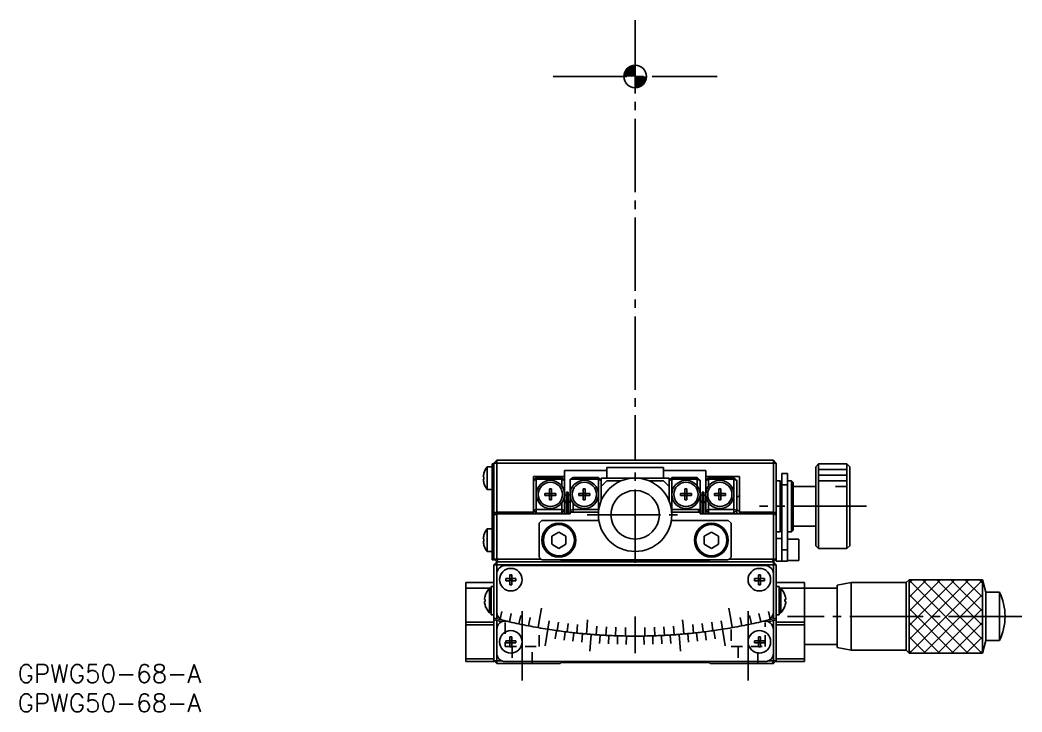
# Model space of a CAD drawing. Extents: x -82 to 193, y 57 to 296.
# Drawn here: x -82.4 to 95.1, y 57.1 to 179.7 of the extents above; entities that cross this region are included whole.
import ezdxf

# ---------------------------------------------------------------- set-up
doc = ezdxf.new("R2010")
doc.units = 0
doc.header["$MEASUREMENT"] = 0
doc.linetypes.add('CENTER', pattern=[17.5, 13, -1.5, 1.5, -1.5])
doc.linetypes.add('DASHED', pattern=[3.5, 2, -1.5])
doc.layers.get('0').update_dxf_attribs({"linetype": 'CONTINUOUS'})
doc.layers.add('CENTER', color=1, linetype='CENTER')
doc.styles.get("Standard").update_dxf_attribs({"font": 'txt.shx', "bigfont": '@extfont2.shx'})

msp = doc.modelspace()

# ---------------------------------------------------------------- linework, layer by layer
at = {"color": 7, "linetype": 'Continuous'}
for p, q in [((2.05, 101.69), (1.55, 101.19)), ((1.55, 99.54), (1.55, 101.19)), ((2.05, 101.19), (1.55, 101.19)), ((2.05, 101.19), (2.05, 101.69)), ((2.05, 101.69), (51.05, 101.69)), ((2.05, 101.19), (2.05, 92.49)), ((51.05, 101.19), (2.05, 101.19)), ((51.05, 101.19), (51.05, 101.69)), ((51.55, 101.19), (51.05, 101.69)), ((51.55, 101.19), (51.05, 101.69)), ((51.05, 101.19), (51.55, 101.19)), ((51.05, 92.49), (51.05, 101.19)), ((51.55, 101.19), (51.55, 92.33)), ((51.55, 99.54), (51.55, 101.19)), ((-0.22, 99.43), (-0.22, 99.42)), ((0.35, 98.54), (0.35, 100.54)), ((1.25, 100.54), (0.35, 100.54)), ((1.25, 101.04), (1.55, 101.04)), ((1.25, 99.54), (1.25, 101.04)), ((1.25, 93.44), (1.25, 99.54)), ((1.55, 93.44), (1.55, 99.54)), ((1.55, 93.44), (1.55, 99.54)), ((21.55, 99.89), (14.05, 99.89)), ((14.05, 98.83), (14.05, 99.89)), ((14.05, 99.89), (14.05, 98.83)), ((14.05, 99.89), (14.05, 98.12)), ((31.55, 100.42), (21.55, 100.42)), ((21.55, 99.89), (21.55, 100.42)), ((21.55, 100.42), (21.55, 98.54)), ((21.55, 100.42), (21.55, 99.89)), ((21.55, 99.89), (21.55, 98.54)), ((21.55, 99.89), (21.55, 98.54)), ((31.55, 99.89), (31.55, 100.42)), ((31.55, 99.89), (39.05, 99.89)), ((31.55, 99.89), (31.55, 98.54)), ((39.05, 98.83), (39.05, 99.89)), ((59.05, 101.04), (58.55, 100.54)), ((58.55, 93.54), (58.55, 100.54)), ((59.05, 101.04), (59.05, 93.54)), ((64.05, 101.04), (59.05, 101.04)), ((64.05, 93.54), (64.05, 101.04)), ((64.55, 100.54), (64.05, 101.04)), ((64.55, 100.54), (64.55, 93.54)), ((-0.34, 98.72), (-0.22, 98.72)), ((-0.22, 98.36), (-0.34, 98.36)), ((-0.22, 98.72), (-0.22, 98.36)), ((-0.22, 97.65), (-0.22, 97.65)), ((0.35, 96.54), (0.35, 98.54)), ((14.05, 98.83), (8.55, 98.83)), ((8.55, 92.49), (8.55, 98.83)), ((8.55, 98.83), (8.55, 98.12)), ((8.55, 98.83), (8.55, 98.12)), ((9.05, 98.66), (8.55, 98.12)), ((8.55, 98.12), (9.05, 98.33)), ((9.05, 98.66), (9.05, 98.33)), ((9.05, 98.66), (13.55, 98.66)), ((9.05, 98.33), (9.05, 95.64)), ((13.55, 98.33), (9.05, 98.33)), ((13.55, 98.66), (14.05, 98.12)), ((13.55, 98.66), (13.55, 98.33)), ((13.55, 98.33), (14.05, 98.12)), ((13.55, 97.14), (13.55, 98.33)), ((14.05, 98.83), (14.05, 98.12)), ((14.05, 98.83), (14.05, 98.12)), ((14.05, 98.12), (14.05, 96.45)), ((15.08, 98.33), (15.05, 98.3)), ((15.05, 96.62), (15.05, 98.3)), ((15.08, 98.33), (15.55, 98.66)), ((20.05, 98.33), (15.08, 98.33)), ((15.55, 98.66), (20.05, 98.66)), ((20.05, 98.33), (20.05, 98.66)), ((20.55, 98.12), (20.05, 98.66)), ((20.05, 95.64), (20.05, 98.33)), ((20.05, 98.33), (20.55, 98.12)), ((20.55, 97.04), (20.55, 98.54)), ((26.55, 98.54), (20.55, 98.54)), ((21.55, 98.04), (20.55, 97.04)), ((24.05, 98.04), (21.55, 98.04)), ((32.55, 98.54), (26.55, 98.54)), ((31.55, 98.04), (29.05, 98.04)), ((32.55, 97.04), (31.55, 98.04)), ((33.05, 98.66), (32.55, 98.12)), ((32.55, 97.04), (32.55, 98.54)), ((32.55, 98.12), (33.05, 98.33)), ((33.05, 98.66), (33.05, 98.33)), ((33.05, 98.66), (37.55, 98.66)), ((33.05, 98.33), (33.05, 95.64)), ((37.55, 98.33), (33.05, 98.33)), ((37.55, 98.66), (38.05, 98.12)), ((37.55, 98.66), (37.55, 98.33)), ((37.55, 98.33), (38.05, 98.12)), ((37.55, 97.14), (37.55, 98.33)), ((38.05, 98.12), (38.05, 96.45)), ((39.05, 98.83), (45.05, 98.83)), ((39.05, 98.12), (39.05, 98.83)), ((39.05, 98.12), (39.55, 98.66)), ((39.05, 98.12), (39.55, 98.33)), ((39.05, 96.45), (39.05, 98.12)), ((39.55, 98.33), (39.55, 98.66)), ((39.55, 98.66), (44.05, 98.66)), ((44.05, 98.33), (39.55, 98.33)), ((39.55, 98.33), (39.55, 97.14)), ((44.05, 98.33), (44.05, 98.66)), ((44.55, 98.12), (44.05, 98.66)), ((44.05, 95.64), (44.05, 98.33)), ((44.05, 98.33), (44.55, 98.12)), ((44.55, 98.12), (44.55, 92.86)), ((45.05, 92.49), (45.05, 98.83)), ((52.25, 98.04), (51.55, 98.04)), ((52.25, 93.54), (52.25, 98.04)), ((52.55, 97.74), (52.25, 98.04)), ((52.55, 99.34), (53.55, 99.34)), ((52.55, 97.34), (52.55, 99.34)), ((53.55, 99.34), (53.55, 97.34)), ((54.25, 98.04), (53.55, 98.04)), ((54.25, 93.54), (54.25, 98.04)), ((54.55, 97.74), (54.25, 98.04)), ((54.55, 97.74), (54.55, 93.54)), ((0.35, 96.54), (1.25, 96.54)), ((10.58, 95.82), (11.37, 95.82)), ((10.58, 95.46), (10.58, 95.82)), ((10.58, 95.82), (11.36, 95.82)), ((11.36, 95.82), (11.37, 95.82)), ((11.36, 95.46), (11.36, 95.82)), ((11.37, 96.61), (11.73, 96.61)), ((11.37, 95.82), (11.37, 96.61)), ((11.37, 95.83), (11.73, 95.83)), ((11.73, 96.61), (11.73, 95.82)), ((11.73, 95.82), (12.53, 95.82)), ((11.73, 95.82), (11.75, 95.82)), ((12.53, 95.82), (11.75, 95.82)), ((11.75, 95.82), (11.75, 95.46)), ((12.53, 95.82), (12.53, 95.46)), ((14.05, 96.45), (13.94, 96.37)), ((14.05, 96.45), (14.05, 95.64)), ((14.4, 95.32), (14.4, 96.07)), ((14.7, 96.07), (14.4, 96.07)), ((14.7, 96.07), (14.7, 95.32)), ((15.05, 96.62), (15.05, 95.64)), ((15.05, 96.62), (15.19, 96.47)), ((16.58, 95.82), (17.37, 95.82)), ((16.58, 95.46), (16.58, 95.82)), ((16.58, 95.82), (17.36, 95.82)), ((17.36, 95.82), (17.37, 95.82)), ((17.36, 95.46), (17.36, 95.82)), ((17.37, 96.61), (17.73, 96.61)), ((17.37, 95.82), (17.37, 96.61)), ((17.37, 95.83), (17.73, 95.83)), ((17.73, 96.61), (17.73, 95.82)), ((17.73, 95.82), (18.53, 95.82)), ((17.73, 95.82), (17.75, 95.82)), ((18.53, 95.82), (17.75, 95.82)), ((17.75, 95.82), (17.75, 95.46)), ((18.53, 95.82), (18.53, 95.46)), ((20.55, 97.04), (20.55, 94.54)), ((32.55, 94.54), (32.55, 97.04)), ((34.58, 95.82), (35.37, 95.82)), ((34.58, 95.46), (34.58, 95.82)), ((35.36, 95.46), (35.36, 95.82)), ((35.37, 96.61), (35.73, 96.61)), ((35.37, 95.82), (35.37, 96.61)), ((35.37, 95.83), (35.73, 95.83)), ((35.73, 96.61), (35.73, 95.82)), ((35.73, 95.82), (36.53, 95.82)), ((35.75, 95.82), (35.75, 95.46)), ((36.53, 95.82), (36.53, 95.46)), ((38.05, 96.45), (37.94, 96.37)), ((38.05, 95.64), (38.05, 96.45)), ((38.4, 95.32), (38.4, 96.07)), ((38.7, 96.07), (38.4, 96.07)), ((38.7, 96.07), (38.7, 95.32)), ((39.05, 95.64), (39.05, 96.45)), ((39.16, 96.37), (39.05, 96.45)), ((40.58, 95.82), (41.37, 95.82)), ((40.58, 95.46), (40.58, 95.82)), ((41.36, 95.46), (41.36, 95.82)), ((41.37, 96.61), (41.73, 96.61)), ((41.37, 95.82), (41.37, 96.61)), ((41.37, 95.83), (41.73, 95.83)), ((41.73, 96.61), (41.73, 95.82)), ((41.73, 95.82), (42.53, 95.82)), ((41.75, 95.82), (41.75, 95.46)), ((42.53, 95.82), (42.53, 95.46)), ((52.55, 97.34), (52.55, 85.84)), ((53.55, 85.84), (53.55, 97.34)), ((58.55, 97.04), (54.55, 97.04)), ((9.05, 95.64), (9.05, 92.99)), ((11.37, 95.46), (10.58, 95.46)), ((11.37, 94.66), (11.37, 95.46)), ((11.73, 95.44), (11.37, 95.44)), ((11.73, 94.66), (11.37, 94.66)), ((11.73, 95.46), (11.73, 94.66)), ((12.53, 95.46), (11.73, 95.46)), ((13.55, 92.99), (13.55, 94.14)), ((13.89, 94.75), (14.05, 94.52)), ((14.05, 95.64), (14.05, 94.52)), ((14.05, 95.54), (14.4, 95.54)), ((14.05, 94.52), (14.05, 92.86)), ((14.4, 94.49), (14.05, 94.23)), ((14.4, 95.32), (14.4, 92.41)), ((14.7, 95.54), (15.05, 95.54)), ((14.7, 95.32), (14.7, 92.41)), ((14.72, 94.48), (14.7, 94.49)), ((15.05, 94.15), (14.72, 94.48)), ((15.05, 94.15), (14.72, 94.48)), ((15.05, 95.64), (15.05, 94.52)), ((15.05, 94.52), (15.22, 94.75)), ((15.05, 92.86), (15.05, 94.52)), ((15.55, 94.14), (15.55, 92.99)), ((17.37, 95.46), (16.58, 95.46)), ((17.37, 94.66), (17.37, 95.46)), ((17.73, 95.44), (17.37, 95.44)), ((17.73, 94.66), (17.37, 94.66)), ((17.73, 95.46), (17.73, 94.66)), ((18.53, 95.46), (17.73, 95.46)), ((20.05, 92.99), (20.05, 95.64)), ((33.05, 95.64), (33.05, 92.99)), ((35.37, 95.46), (34.58, 95.46)), ((35.37, 94.66), (35.37, 95.46)), ((35.73, 95.44), (35.37, 95.44)), ((35.73, 94.66), (35.37, 94.66)), ((35.73, 95.46), (35.73, 94.66)), ((36.53, 95.46), (35.73, 95.46)), ((38.05, 94.69), (37.92, 94.83)), ((38.05, 94.68), (38.05, 95.64)), ((38.05, 95.54), (38.4, 95.54)), ((38.05, 94.69), (38.05, 93.02)), ((38.38, 94.48), (38.05, 94.15)), ((38.38, 94.48), (38.05, 94.15)), ((38.4, 94.49), (38.38, 94.48)), ((38.39, 94.48), (38.38, 94.48)), ((38.4, 92.41), (38.4, 95.32)), ((38.7, 95.54), (39.05, 95.54)), ((38.7, 92.41), (38.7, 95.32)), ((39.05, 94.23), (38.7, 94.49)), ((39.05, 94.52), (39.05, 95.64)), ((39.05, 94.52), (39.22, 94.75)), ((39.05, 92.86), (39.05, 94.52)), ((39.55, 94.14), (39.55, 92.99)), ((41.37, 95.46), (40.58, 95.46)), ((41.37, 94.66), (41.37, 95.46)), ((41.73, 95.44), (41.37, 95.44)), ((41.73, 94.66), (41.37, 94.66)), ((41.73, 95.46), (41.73, 94.66)), ((42.53, 95.46), (41.73, 95.46)), ((44.05, 92.99), (44.05, 95.64)), ((44.8, 95.29), (44.55, 95.04)), ((45.05, 95.54), (44.8, 95.29)), ((1.25, 92), (1.25, 93.44)), ((1.55, 93.44), (1.55, 92.33)), ((1.55, 92.33), (1.55, 93.44)), ((1.55, 92.33), (1.55, 92.02)), ((1.55, 92.02), (1.55, 92.33)), ((2.05, 92.49), (8.55, 92.49)), ((8.55, 92.86), (9.05, 92.99)), ((8.55, 92.86), (9.05, 92.34)), ((8.55, 92.18), (8.55, 92.49)), ((9.05, 92.34), (9.05, 92.99)), ((9.05, 92.99), (13.55, 92.99)), ((13.55, 92.34), (9.05, 92.34)), ((9.05, 92.34), (9.05, 92.18)), ((13.55, 92.34), (13.55, 92.99)), ((14.05, 92.86), (13.55, 92.99)), ((13.55, 92.34), (14.05, 92.86)), ((13.55, 92.18), (13.55, 92.34)), ((14.05, 92.86), (14.05, 92.18)), ((14.05, 92.33), (14.21, 92.18)), ((14.4, 92.18), (14.4, 92.41)), ((14.7, 92.41), (14.7, 92.18)), ((15.55, 92.99), (15.05, 92.86)), ((15.05, 92.49), (15.05, 92.86)), ((15.05, 92.86), (15.4, 92.49)), ((15.05, 92.18), (15.05, 92.49)), ((15.05, 92.49), (20.07, 92.49)), ((15.55, 92.99), (20.05, 92.99)), ((15.55, 92.99), (15.55, 92.49)), ((20.05, 92.99), (20.05, 92.49)), ((20.05, 92.99), (20.12, 92.98)), ((32.98, 92.98), (33.05, 92.99)), ((38.05, 92.49), (33.04, 92.49)), ((33.05, 92.99), (38.03, 92.99)), ((33.05, 92.49), (33.05, 92.99)), ((37.66, 92.49), (38.03, 92.99)), ((38.03, 92.99), (38.05, 93.02)), ((38.05, 93.02), (38.05, 92.49)), ((38.05, 92.18), (38.05, 92.49)), ((38.4, 92.18), (38.4, 92.41)), ((38.7, 92.41), (38.7, 92.18)), ((38.89, 92.18), (39.05, 92.33)), ((39.55, 92.99), (39.05, 92.86)), ((39.05, 92.86), (39.55, 92.34)), ((39.05, 92.18), (39.05, 92.86)), ((39.55, 92.99), (44.05, 92.99)), ((39.55, 92.99), (39.55, 92.34)), ((44.05, 92.34), (39.55, 92.34)), ((39.55, 92.34), (39.55, 92.18)), ((44.05, 92.99), (44.55, 92.86)), ((44.05, 92.99), (44.05, 92.34)), ((44.05, 92.34), (44.55, 92.86)), ((44.05, 92.18), (44.05, 92.34)), ((44.55, 93.04), (44.8, 92.79)), ((44.65, 92.94), (44.55, 92.84)), ((44.55, 92.86), (44.55, 92.18)), ((44.8, 92.79), (45.05, 92.54)), ((45.05, 92.49), (51.05, 92.49)), ((45.05, 92.18), (45.05, 92.49)), ((51.55, 92.33), (51.55, 92.02)), ((52.25, 89.04), (52.25, 93.54)), ((54.25, 89.04), (54.25, 93.54)), ((54.55, 93.54), (54.55, 89.34)), ((58.55, 86.54), (58.55, 93.54)), ((59.05, 93.54), (59.05, 86.04)), ((64.05, 86.04), (64.05, 93.54)), ((64.55, 93.54), (64.55, 86.54)), ((1.25, 91.81), (1.25, 92)), ((1.25, 90.31), (1.25, 91.81)), ((1.55, 91.81), (1.25, 91.81)), ((1.55, 91.54), (1.55, 92.02)), ((1.55, 90.31), (1.55, 91.54)), ((2.05, 92.18), (15.05, 92.18)), ((2.05, 92.18), (2.05, 84.19)), ((10.05, 91.04), (9.55, 90.54)), ((9.55, 90.54), (9.55, 84.54)), ((20.13, 91.04), (10.05, 91.04)), ((14.96, 92.18), (15.05, 92.26)), ((43.05, 91.04), (32.97, 91.04)), ((38.05, 92.26), (38.14, 92.18)), ((51.05, 92.18), (38.05, 92.18)), ((43.55, 90.54), (43.05, 91.04)), ((43.55, 84.54), (43.55, 90.54)), ((51.05, 84.19), (51.05, 92.18)), ((51.55, 92.02), (51.55, 91.54)), ((51.55, 91.54), (51.55, 84.19)), ((0.35, 87.54), (0.35, 89.54)), ((1.25, 89.54), (0.35, 89.54)), ((1.25, 85.54), (1.25, 90.31)), ((1.55, 85.54), (1.55, 90.31)), ((1.55, 85.54), (1.55, 90.31)), ((11.8, 88.26), (13.05, 88.98)), ((13.05, 88.98), (14.3, 88.26)), ((38.8, 88.26), (40.05, 88.98)), ((40.05, 88.98), (41.3, 88.26)), ((51.55, 89.04), (52.25, 89.04)), ((52.25, 89.04), (52.55, 89.34)), ((53.55, 89.04), (54.25, 89.04)), ((54.25, 89.04), (54.55, 89.34)), ((54.55, 90.04), (58.55, 90.04)), ((-0.34, 87.72), (-0.22, 87.72)), ((-0.22, 87.36), (-0.34, 87.36)), ((-0.22, 88.43), (-0.22, 88.42)), ((-0.22, 87.72), (-0.22, 87.36)), ((0.35, 85.54), (0.35, 87.54)), ((11.8, 86.82), (11.8, 88.26)), ((14.3, 88.26), (14.3, 86.82)), ((38.8, 86.82), (38.8, 88.26)), ((41.3, 88.26), (41.3, 86.82)), ((52.55, 87.84), (51.55, 87.84)), ((55.55, 87.74), (53.55, 87.74)), ((55.55, 83.94), (55.55, 87.74)), ((-0.22, 86.65), (-0.22, 86.65)), ((0.35, 85.54), (1.25, 85.54)), ((1.25, 84.04), (1.25, 85.54)), ((1.55, 84.19), (1.55, 85.54)), ((13.05, 86.09), (11.8, 86.82)), ((14.3, 86.82), (13.05, 86.09)), ((40.05, 86.09), (38.8, 86.82)), ((41.3, 86.82), (40.05, 86.09)), ((52.55, 83.84), (52.55, 85.84)), ((53.55, 85.84), (53.55, 83.84)), ((58.55, 86.54), (59.05, 86.04)), ((59.05, 86.04), (64.05, 86.04)), ((64.05, 86.04), (64.55, 86.54)), ((1.55, 84.04), (1.25, 84.04)), ((2.05, 83.69), (1.55, 84.19)), ((1.55, 84.19), (2.05, 84.19)), ((1.55, 84.19), (1.55, 84.04)), ((2.05, 83.69), (1.55, 83.19)), ((2.05, 84.19), (9.9, 84.19)), ((2.05, 84.19), (2.26, 83.69)), ((2.05, 83.19), (2.05, 83.69)), ((2.05, 83.69), (13.25, 83.69)), ((13.25, 83.69), (2.26, 83.69)), ((9.55, 84.54), (10.05, 84.04)), ((10.05, 84.04), (43.05, 84.04)), ((13.25, 83.69), (13.55, 83.99)), ((13.25, 83.69), (39.85, 83.69)), ((39.55, 83.99), (13.55, 83.99)), ((39.55, 83.99), (39.85, 83.69)), ((50.85, 83.69), (39.85, 83.69)), ((39.85, 83.69), (51.05, 83.69)), ((43.05, 84.04), (43.55, 84.54)), ((43.2, 84.19), (51.05, 84.19)), ((51.05, 84.19), (50.85, 83.69)), ((51.05, 84.19), (51.55, 84.19)), ((51.55, 84.19), (51.05, 83.69)), ((51.05, 83.19), (51.05, 83.69)), ((51.55, 83.19), (51.05, 83.69)), ((51.55, 83.19), (51.05, 83.69)), ((51.55, 84.19), (51.55, 83.84)), ((51.55, 83.84), (52.55, 83.84)), ((53.55, 83.84), (52.55, 83.84)), ((53.55, 83.94), (55.55, 83.94)), ((1.55, 73.75), (1.55, 83.19)), ((2.05, 83.19), (1.55, 83.19)), ((2.05, 83.19), (2.05, 81.54)), ((51.05, 83.19), (2.05, 83.19)), ((49.55, 83.04), (3.55, 83.04)), ((51.05, 83.19), (51.55, 83.19)), ((51.05, 81.54), (51.05, 83.19)), ((51.55, 83.19), (51.55, 73.75)), ((51.55, 81.52), (51.55, 83.19)), ((51.55, 81.52), (51.55, 82.04)), ((51.55, 81.52), (51.55, 82.04)), ((-3.45, 80.04), (1.55, 80.04)), ((-3.45, 79.04), (-3.45, 80.04)), ((2.05, 81.54), (2.05, 74.79)), ((3.67, 80.72), (4.37, 80.72)), ((3.67, 80.36), (3.67, 80.72)), ((4.37, 80.36), (3.67, 80.36)), ((4.37, 81.42), (4.73, 81.42)), ((4.37, 80.72), (4.37, 81.42)), ((4.37, 81.42), (4.37, 80.72)), ((4.38, 80.71), (4.37, 80.72)), ((4.38, 80.37), (4.37, 80.36)), ((4.37, 79.65), (4.37, 80.36)), ((4.37, 79.65), (4.37, 80.36)), ((4.38, 80.71), (4.72, 80.71)), ((4.38, 80.37), (4.38, 80.71)), ((4.72, 80.37), (4.38, 80.37)), ((4.72, 80.71), (4.73, 80.72)), ((4.72, 80.71), (4.72, 80.37)), ((4.72, 80.37), (4.73, 80.36)), ((4.73, 81.42), (4.73, 80.72)), ((4.73, 80.72), (5.44, 80.72)), ((4.73, 80.36), (4.73, 79.65)), ((5.44, 80.36), (4.73, 80.36)), ((5.44, 80.72), (5.44, 80.36)), ((47.67, 80.72), (48.37, 80.72)), ((47.67, 80.36), (47.67, 80.72)), ((48.37, 80.36), (47.67, 80.36)), ((48.37, 81.42), (48.73, 81.42)), ((48.37, 80.72), (48.37, 81.42)), ((48.37, 81.42), (48.37, 80.72)), ((48.38, 80.71), (48.37, 80.72)), ((48.38, 80.37), (48.37, 80.36)), ((48.37, 79.65), (48.37, 80.36)), ((48.37, 79.65), (48.37, 80.36)), ((48.38, 80.71), (48.72, 80.71)), ((48.38, 80.37), (48.38, 80.71)), ((48.72, 80.37), (48.38, 80.37)), ((48.72, 80.71), (48.73, 80.72)), ((48.72, 80.71), (48.72, 80.37)), ((48.72, 80.37), (48.73, 80.36)), ((48.73, 81.42), (48.73, 80.72)), ((48.73, 80.72), (49.44, 80.72)), ((48.73, 80.36), (48.73, 79.65)), ((49.44, 80.36), (48.73, 80.36)), ((49.44, 80.72), (49.44, 80.36)), ((51.05, 74.79), (51.05, 81.54)), ((51.05, 74.79), (51.05, 81.54)), ((51.55, 80.04), (51.55, 81.52)), ((51.55, 80.04), (51.55, 81.52)), ((51.55, 79.96), (51.55, 81.52)), ((51.55, 80.04), (56.55, 80.04)), ((51.55, 73.75), (51.55, 79.96)), ((56.55, 80.04), (56.55, 79.04)), ((64.8, 80.04), (62.3, 79.54)), ((64.8, 80.04), (64.8, 68.04)), ((74.55, 80.04), (64.8, 80.04)), ((75.05, 80.54), (74.55, 80.04)), ((74.55, 80.04), (74.55, 68.04)), ((75.05, 80.54), (75.05, 67.54)), ((88.05, 80.54), (75.05, 80.54)), ((88.05, 80.54), (88.05, 67.54)), ((88.64, 78.34), (88.05, 80.54)), ((-3.45, 73.04), (-3.45, 79.04)), ((1.05, 79.04), (-3.45, 79.04)), ((0.76, 74.69), (0.76, 78.99)), ((1.05, 78.99), (0.76, 78.99)), ((1.05, 79.34), (1.05, 74.34)), ((1.55, 79.34), (1.05, 79.34)), ((4.73, 79.65), (4.37, 79.65)), ((48.73, 79.65), (48.37, 79.65)), ((52.05, 79.34), (51.55, 79.34)), ((52.05, 74.34), (52.05, 79.34)), ((56.55, 79.04), (52.05, 79.04)), ((52.34, 78.99), (52.05, 78.99)), ((52.34, 78.99), (52.34, 74.69)), ((56.55, 79.04), (56.55, 73.04)), ((62.3, 79.04), (56.55, 79.04)), ((62.3, 79.54), (62.3, 68.54)), ((88.64, 78.34), (88.64, 69.74)), ((91.05, 78.34), (88.64, 78.34)), ((91.05, 78.34), (91.05, 69.74)), ((-0.14, 77.02), (0.02, 77.02)), ((0.02, 76.66), (-0.14, 76.66)), ((0.02, 77.81), (0.02, 77.81)), ((0.02, 77.02), (0.02, 76.66)), ((53.08, 77.81), (53.09, 77.81)), ((53.08, 77.02), (53.24, 77.02)), ((53.08, 76.66), (53.08, 77.02)), ((53.24, 76.66), (53.08, 76.66)), ((0.02, 75.86), (0.02, 75.86)), ((0.76, 74.69), (1.05, 74.69)), ((2.05, 74.79), (2.05, 73.62)), ((51.05, 73.62), (51.05, 74.79)), ((52.05, 74.69), (52.34, 74.69)), ((53.09, 75.86), (53.08, 75.86)), ((-3.45, 73.04), (1.55, 73.04)), ((-3.45, 72.54), (-3.45, 73.04)), ((1.05, 74.34), (1.55, 74.34)), ((1.55, 73.75), (1.55, 73.44)), ((1.55, 66.19), (1.55, 73.44)), ((2.05, 73.31), (2.05, 71.7)), ((51.05, 71.7), (51.05, 73.31)), ((51.55, 74.34), (52.05, 74.34)), ((51.55, 73.44), (51.55, 73.75)), ((51.55, 73.44), (51.55, 66.19)), ((51.55, 73.04), (56.55, 73.04)), ((56.55, 73.04), (56.55, 72.54)), ((1.55, 72.54), (-3.45, 72.54)), ((-3.45, 66.54), (-3.45, 72.54)), ((2.05, 71.7), (2.05, 67.54)), ((51.05, 67.54), (51.05, 71.7)), ((56.55, 72.54), (51.55, 72.54)), ((56.55, 72.54), (56.55, 66.54)), ((3.67, 69.72), (4.37, 69.72)), ((3.67, 69.36), (3.67, 69.72)), ((4.37, 69.36), (3.67, 69.36)), ((4.37, 70.42), (4.73, 70.42)), ((4.37, 69.72), (4.37, 70.42)), ((4.38, 69.71), (4.37, 69.72)), ((4.38, 69.37), (4.37, 69.36)), ((4.37, 68.65), (4.37, 69.36)), ((4.38, 69.37), (4.38, 69.71)), ((4.38, 69.71), (4.72, 69.71)), ((4.72, 69.37), (4.38, 69.37)), ((4.72, 69.71), (4.73, 69.72)), ((4.72, 69.71), (4.72, 69.37)), ((4.72, 69.37), (4.73, 69.36)), ((4.73, 70.42), (4.73, 69.72)), ((4.73, 69.72), (5.44, 69.72)), ((5.44, 69.36), (4.73, 69.36)), ((4.73, 69.36), (4.73, 68.65)), ((5.44, 69.72), (5.44, 69.36)), ((47.67, 69.72), (48.37, 69.72)), ((47.67, 69.36), (47.67, 69.72)), ((48.37, 69.36), (47.67, 69.36)), ((48.37, 70.42), (48.73, 70.42)), ((48.37, 69.72), (48.37, 70.42)), ((48.38, 69.71), (48.37, 69.72)), ((48.38, 69.37), (48.37, 69.36)), ((48.37, 68.65), (48.37, 69.36)), ((48.38, 69.37), (48.38, 69.71)), ((48.38, 69.71), (48.72, 69.71)), ((48.72, 69.37), (48.38, 69.37)), ((48.72, 69.71), (48.73, 69.72)), ((48.72, 69.71), (48.72, 69.37)), ((48.72, 69.37), (48.73, 69.36)), ((48.73, 70.42), (48.73, 69.72)), ((48.73, 69.72), (49.44, 69.72)), ((49.44, 69.36), (48.73, 69.36)), ((48.73, 69.36), (48.73, 68.65)), ((49.44, 69.72), (49.44, 69.36)), ((88.05, 67.54), (88.64, 69.74)), ((88.64, 69.74), (91.05, 69.74)), ((2.05, 67.54), (2.05, 66.19)), ((4.73, 68.65), (4.37, 68.65)), ((48.73, 68.65), (48.37, 68.65)), ((51.05, 66.19), (51.05, 67.54)), ((56.55, 69.04), (62.3, 69.04)), ((62.3, 68.54), (64.8, 68.04)), ((64.8, 68.04), (74.55, 68.04)), ((74.55, 68.04), (75.05, 67.54)), ((75.05, 67.54), (88.05, 67.54)), ((-3.45, 66.54), (1.55, 66.54)), ((-3.45, 66.04), (-3.45, 66.54)), ((1.55, 66.04), (-3.45, 66.04)), ((1.55, 66.19), (1.55, 66.04)), ((2.05, 65.69), (1.55, 66.19)), ((2.05, 66.19), (1.55, 66.19)), ((2.05, 66.19), (2.9, 66.19)), ((2.05, 66.19), (2.05, 65.69)), ((13.25, 65.69), (2.05, 65.69)), ((3.55, 66.04), (49.55, 66.04)), ((13.25, 65.69), (13.55, 65.99)), ((18.55, 65.84), (13.4, 65.84)), ((39.55, 65.99), (13.55, 65.99)), ((34.55, 65.84), (18.55, 65.84)), ((39.7, 65.84), (34.55, 65.84)), ((39.55, 65.99), (39.85, 65.69)), ((50.85, 65.69), (39.85, 65.69)), ((50.21, 66.19), (51.05, 66.19)), ((51.05, 66.19), (50.85, 65.69)), ((51.05, 65.69), (50.85, 65.69)), ((51.05, 66.19), (51.55, 66.19)), ((51.55, 66.19), (51.05, 65.69)), ((51.55, 66.54), (56.55, 66.54)), ((51.55, 66.04), (51.55, 66.19)), ((56.55, 66.04), (51.55, 66.04)), ((56.55, 66.54), (56.55, 66.04))]:
    msp.add_line(p, q, dxfattribs=at)
at = {"color": 3, "linetype": 'Continuous'}
for p, q in [((1.55, 99.54), (1.25, 99.54)), ((64.05, 100.04), (59.05, 100.04)), ((64.05, 99.04), (59.05, 99.04)), ((64.05, 98.04), (59.05, 98.04)), ((53.55, 97.34), (52.55, 97.34)), ((64.05, 97.04), (62.05, 97.04)), ((14.7, 95.32), (14.4, 95.32)), ((14.72, 94.48), (14.7, 94.48)), ((38.4, 94.48), (38.38, 94.48)), ((38.7, 95.32), (38.4, 95.32)), ((1.25, 93.44), (1.55, 93.44)), ((14.4, 92.41), (14.7, 92.41)), ((38.4, 92.41), (38.7, 92.41)), ((1.55, 92), (1.25, 92)), ((14.05, 92.24), (14.12, 92.18)), ((38.99, 92.18), (39.05, 92.24)), ((1.55, 90.31), (1.25, 90.31)), ((1.25, 85.54), (1.55, 85.54)), ((52.55, 85.84), (53.55, 85.84)), ((75.05, 79.94), (75.65, 80.54)), ((75.05, 77.44), (78.15, 80.54)), ((75.05, 74.94), (80.65, 80.54)), ((75.05, 72.44), (83.15, 80.54)), ((75.05, 69.94), (85.65, 80.54)), ((75.05, 80.44), (87.95, 67.54)), ((75.15, 67.54), (88.05, 80.44)), ((77.45, 80.54), (88.05, 69.94)), ((79.95, 80.54), (88.05, 72.44)), ((82.45, 80.54), (88.05, 74.94)), ((84.95, 80.54), (88.05, 77.44)), ((87.45, 80.54), (88.05, 79.94)), ((75.05, 77.94), (85.45, 67.54)), ((77.65, 67.54), (88.05, 77.94)), ((2.63, 73.6), (2.96, 74.93)), ((4.28, 73.08), (4.62, 74.54)), ((9.62, 73.52), (9.97, 75.49)), ((43.48, 73.52), (43.14, 75.49)), ((48.48, 74.54), (48.82, 73.08)), ((50.14, 74.93), (50.47, 73.6)), ((75.05, 75.44), (82.95, 67.54)), ((80.15, 67.54), (88.05, 75.44)), ((5.97, 72.7), (6.28, 74.17)), ((7.66, 72.36), (7.95, 73.83)), ((9.36, 72.04), (9.62, 73.52)), ((11.07, 71.76), (11.3, 73.24)), ((12.77, 71.5), (12.98, 72.99)), ((14.49, 71.28), (14.67, 72.76)), ((18.05, 72.41), (18.14, 73.4)), ((26.55, 70.54), (26.55, 74.04)), ((34.96, 73.4), (35.05, 72.41)), ((38.43, 72.76), (38.62, 71.28)), ((40.12, 72.99), (40.33, 71.5)), ((41.8, 73.24), (42.04, 71.76)), ((43.74, 72.04), (43.48, 73.52)), ((45.16, 73.83), (45.44, 72.36)), ((46.82, 74.17), (47.14, 72.7)), ((75.05, 72.94), (80.45, 67.54)), ((82.65, 67.54), (88.05, 72.94)), ((11.07, 71.76), (10.6, 68.79)), ((12.6, 71.53), (12.39, 70.04)), ((14.14, 71.32), (13.96, 69.83)), ((15.69, 71.14), (15.52, 69.64)), ((16.2, 71.08), (16.36, 72.57)), ((17.24, 70.98), (17.09, 69.48)), ((17.92, 70.91), (18.05, 72.41)), ((19.65, 70.78), (19.75, 72.28)), ((21.37, 70.67), (21.45, 72.17)), ((23.1, 70.6), (23.15, 72.1)), ((24.82, 70.55), (24.85, 72.05)), ((28.25, 72.05), (28.28, 70.55)), ((29.95, 72.1), (30.01, 70.6)), ((31.66, 72.17), (31.73, 70.67)), ((33.35, 72.28), (33.46, 70.78)), ((35.05, 72.41), (35.18, 70.91)), ((35.87, 70.98), (36.01, 69.48)), ((36.74, 72.57), (36.9, 71.08)), ((37.42, 71.14), (37.58, 69.64)), ((38.96, 71.32), (39.15, 69.83)), ((40.5, 71.53), (40.71, 70.04)), ((42.04, 71.76), (42.51, 68.79)), ((18.67, 69.35), (18.55, 67.85)), ((18.78, 70.84), (18.67, 69.35)), ((20.34, 70.73), (20.24, 69.24)), ((21.89, 70.65), (21.82, 69.15)), ((23.44, 70.59), (23.4, 69.09)), ((25, 70.55), (24.97, 69.05)), ((26.55, 70.54), (26.55, 69.04)), ((28.11, 70.55), (28.13, 69.05)), ((29.66, 70.59), (29.71, 69.09)), ((31.22, 70.65), (31.29, 69.15)), ((32.77, 70.73), (32.86, 69.24)), ((34.32, 70.84), (34.44, 69.35)), ((34.44, 69.35), (34.56, 67.85)), ((75.05, 70.44), (77.95, 67.54)), ((85.15, 67.54), (88.05, 70.44)), ((26.55, 69.04), (26.55, 67.54)), ((75.05, 67.94), (75.45, 67.54)), ((87.65, 67.54), (88.05, 67.94))]:
    msp.add_line(p, q, dxfattribs=at)
at = {"color": 3, "linetype": 'DASHED'}
for p, q in [((3.55, 72.94), (3.55, 68.69)), ((49.55, 68.69), (49.55, 72.94)), ((9.55, 68.69), (9.55, 71.7)), ((43.55, 71.7), (43.55, 68.69)), ((3.55, 68.69), (9.55, 68.69)), ((4.8, 68.69), (4.8, 65.69)), ((8.3, 65.69), (8.3, 68.69)), ((43.55, 68.69), (49.55, 68.69)), ((44.8, 68.69), (44.8, 65.69)), ((48.3, 65.69), (48.3, 68.69))]:
    msp.add_line(p, q, dxfattribs=at)
at = {"color": 3, "linetype": 'Continuous', "const_width": 0.1}
for points in [[(14.4, 94.31), (14.36, 94.28), (14.32, 94.24), (14.28, 94.21), (14.23, 94.17), (14.19, 94.13), (14.14, 94.09), (14.1, 94.04), (14.05, 94)], [(39.05, 94), (39.01, 94.04), (38.96, 94.09), (38.91, 94.13), (38.87, 94.17), (38.83, 94.21), (38.78, 94.24), (38.74, 94.28), (38.7, 94.31)], [(14.7, 92.53), (14.74, 92.57), (14.78, 92.62), (14.83, 92.67), (14.87, 92.71), (14.91, 92.76), (14.96, 92.81), (15.01, 92.86), (15.05, 92.9)], [(15.05, 92.58), (15.02, 92.54), (14.98, 92.5), (14.95, 92.47), (14.92, 92.43), (14.89, 92.39), (14.86, 92.36), (14.84, 92.33), (14.81, 92.29), (14.79, 92.26), (14.76, 92.23), (14.74, 92.2), (14.73, 92.18)], [(14.96, 92.18), (15, 92.22), (15.05, 92.26)], [(38.05, 92.9), (38.1, 92.86), (38.14, 92.81), (38.19, 92.76), (38.23, 92.71), (38.28, 92.67), (38.32, 92.62), (38.36, 92.57), (38.4, 92.53)], [(38.38, 92.18), (38.36, 92.2), (38.34, 92.23), (38.32, 92.26), (38.29, 92.29), (38.27, 92.33), (38.24, 92.36), (38.21, 92.39), (38.18, 92.43), (38.15, 92.47), (38.12, 92.5), (38.09, 92.54), (38.05, 92.58)], [(38.05, 92.26), (38.1, 92.22), (38.15, 92.18)]]:
    msp.add_lwpolyline(points, dxfattribs=at)
at = {"color": 7, "linetype": 'Continuous'}
for centre, radius in [((26.55, 169.69), 2), ((11.55, 95.64), 2.5), ((11.55, 95.64), 2.15), ((17.55, 95.64), 2.5), ((17.55, 95.64), 2.15), ((26.55, 92.04), 6.5), ((35.55, 95.64), 2.5), ((35.55, 95.64), 2.15), ((41.55, 95.64), 2.5), ((41.55, 95.64), 2.15), ((26.55, 92.04), 4.3), ((13.05, 87.54), 3), ((40.05, 87.54), 3), ((13.05, 87.54), 2.75), ((40.05, 87.54), 2.75), ((4.55, 80.54), 2), ((48.55, 80.54), 2), ((4.55, 69.54), 2), ((48.55, 69.54), 2)]:
    msp.add_circle(centre, radius, dxfattribs=at)
for centre, radius, start, end in [((26.55, 169.69), 1.8, 90, 180), ((26.55, 169.69), 1.6, 90, 180), ((26.55, 169.69), 1.4, 90, 180), ((26.55, 169.69), 1.2, 90, 180), ((26.55, 169.69), 1, 90, 180), ((26.55, 169.69), 0.8, 89.9998, 180.0001), ((26.55, 169.69), 0.6, 89.9999, 180), ((26.55, 169.69), 0.4, 90, 180), ((26.55, 169.69), 0.2, 90, 180), ((26.55, 169.69), 1.2, 270, 360), ((26.55, 169.69), 1.8, 270, 0), ((26.55, 169.69), 1.6, 270, 0), ((26.55, 169.69), 1.4, 270, 360), ((26.55, 169.69), 1, 270, 360), ((26.55, 169.69), 0.6, 269.9999, 0), ((26.55, 169.69), 0.4, 270, 0), ((26.55, 169.69), 0.2, 270, 0), ((26.55, 169.69), 0.8, 270.0002, 359.9999), ((2.85, 98.54), 3.19, 163.8933, 176.7703), ((2.85, 98.54), 3.2, 141.3178, 163.8775), ((2.85, 98.54), 3.19, 183.2297, 196.1067), ((2.85, 98.54), 3.2, 196.1225, 218.6822), ((-22.95, 169.54), 81, 287.606, 287.9774), ((76.05, 169.54), 81, 252.0226, 252.394), ((-22.95, 169.54), 81.3, 287.5389, 287.9088), ((76.05, 169.54), 81.3, 252.0912, 252.4611), ((2.85, 87.54), 3.2, 141.3178, 163.8775), ((2.85, 87.54), 3.19, 163.8933, 176.7703), ((2.85, 87.54), 3.19, 183.2297, 196.1067), ((2.85, 87.54), 3.2, 196.1225, 218.6822), ((3.55, 81.54), 1.5, 90, 180), ((49.55, 81.54), 1.5, 0, 90), ((2.85, 76.84), 3, 134.22, 160.9979), ((50.25, 76.84), 3, 19.0021, 45.78), ((82.31, 74.04), 9.75, 333.8162, 26.1838), ((2.85, 76.84), 2.99, 161.0315, 176.554), ((2.85, 76.84), 2.99, 183.446, 198.9685), ((50.25, 76.84), 2.99, 3.446, 18.9685), ((50.25, 76.84), 2.99, 341.0315, 356.554), ((2.85, 76.84), 3, 199.0021, 225.78), ((3.55, 74.79), 1.5, 180, 232.2175), ((49.55, 74.79), 1.5, 307.7825, 0), ((50.25, 76.84), 3, 314.22, 340.9979), ((26.55, 169.54), 99, 255.373, 255.6719), ((26.55, 169.54), 99.3, 255.4182, 255.7161), ((26.55, 169.54), 99, 255.6719, 256.3555), ((26.55, 169.54), 99.3, 255.7161, 256.2541), ((3.55, 71.7), 1.5, 76.7703, 180), ((3.55, 74.79), 1.5, 232.2175, 256.3555), ((26.55, 169.54), 99, 256.3555, 256.7703), ((26.55, 169.54), 99, 256.7703, 257), ((26.55, 169.54), 99, 256.7703, 257), ((26.55, 169.54), 99, 257, 258), ((26.55, 169.54), 99, 257, 258), ((26.55, 169.54), 99, 282, 283), ((26.55, 169.54), 99, 282, 283), ((26.55, 169.54), 99, 283, 283.2297), ((26.55, 169.54), 99, 283, 283.2297), ((26.55, 169.54), 99, 283.2297, 283.6445), ((49.55, 71.7), 1.5, 0, 103.2297), ((26.55, 169.54), 99, 283.6445, 284.3281), ((49.55, 74.79), 1.5, 283.6445, 307.7825), ((26.55, 169.54), 99.3, 283.7459, 284.2839), ((26.55, 169.54), 99, 284.3281, 284.627), ((26.55, 169.54), 99.3, 284.2839, 284.5818), ((26.55, 169.54), 99, 258, 259), ((26.55, 169.54), 99, 258, 259), ((26.55, 169.54), 99, 259, 260), ((26.55, 169.54), 99, 259, 260), ((26.55, 169.54), 99, 260, 261), ((26.55, 169.54), 99, 260, 261), ((26.55, 169.54), 99, 261, 261.9), ((26.55, 169.54), 99, 261, 261.9), ((26.55, 169.54), 99, 261.9, 262), ((26.55, 169.54), 99, 261.9, 262), ((26.55, 169.54), 99, 262, 262.8), ((26.55, 169.54), 99, 262, 262.8), ((26.55, 169.54), 99, 262.8, 263), ((26.55, 169.54), 99, 262.8, 263), ((26.55, 169.54), 99, 263, 263.7), ((26.55, 169.54), 99, 263, 263.7), ((26.55, 169.54), 99, 263.7, 264), ((26.55, 169.54), 99, 263.7, 264), ((26.55, 169.54), 99, 264, 264.6), ((26.55, 169.54), 99, 264, 264.6), ((26.55, 169.54), 99, 264.6, 265), ((26.55, 169.54), 99, 264.6, 265), ((26.55, 169.54), 99, 275, 275.4), ((26.55, 169.54), 99, 275, 275.4), ((26.55, 169.54), 99, 275.4, 276), ((26.55, 169.54), 99, 275.4, 276), ((26.55, 169.54), 99, 276, 276.3), ((26.55, 169.54), 99, 276, 276.3), ((26.55, 169.54), 99, 276.3, 277), ((26.55, 169.54), 99, 276.3, 277), ((26.55, 169.54), 99, 277, 277.2), ((26.55, 169.54), 99, 277, 277.2), ((26.55, 169.54), 99, 277.2, 278), ((26.55, 169.54), 99, 277.2, 278), ((26.55, 169.54), 99, 278, 278.1), ((26.55, 169.54), 99, 278, 278.1), ((26.55, 169.54), 99, 278.1, 279), ((26.55, 169.54), 99, 278.1, 279), ((26.55, 169.54), 99, 279, 280), ((26.55, 169.54), 99, 279, 280), ((26.55, 169.54), 99, 280, 281), ((26.55, 169.54), 99, 280, 281), ((26.55, 169.54), 99, 281, 282), ((26.55, 169.54), 99, 281, 282), ((26.55, 169.54), 99, 265, 265.5), ((26.55, 169.54), 99, 265, 265.5008), ((26.55, 169.54), 99, 265.5, 266.0034), ((26.55, 169.54), 99, 265.5008, 266), ((26.55, 169.54), 99, 266.0034, 266.4), ((26.55, 169.54), 99, 266, 266.4), ((26.55, 169.54), 99, 266.4, 267), ((26.55, 169.54), 99, 266.4, 267), ((26.55, 169.54), 99, 267, 267.3), ((26.55, 169.54), 99, 267, 267.3), ((26.55, 169.54), 99, 267.3, 268), ((26.55, 169.54), 99, 267.3, 268), ((26.55, 169.54), 99, 268, 268.2), ((26.55, 169.54), 99, 268, 268.2), ((26.55, 169.54), 99, 268.2, 269), ((26.55, 169.54), 99, 268.2, 269), ((26.55, 169.54), 99, 269, 269.1), ((26.55, 169.54), 99, 269, 269.1), ((26.55, 169.54), 99, 269.1, 270), ((26.55, 169.54), 99, 269.1, 270), ((26.55, 169.54), 99, 270, 270.9), ((26.55, 169.54), 99, 270, 270.9), ((26.55, 169.54), 99, 270.9, 271), ((26.55, 169.54), 99, 270.9, 271), ((26.55, 169.54), 99, 271, 271.8), ((26.55, 169.54), 99, 271, 271.8), ((26.55, 169.54), 99, 271.8, 272), ((26.55, 169.54), 99, 271.8, 272), ((26.55, 169.54), 99, 272, 272.7), ((26.55, 169.54), 99, 272, 272.7), ((26.55, 169.54), 99, 272.7, 273), ((26.55, 169.54), 99, 272.7, 273), ((26.55, 169.54), 99, 273, 273.6), ((26.55, 169.54), 99, 273, 273.6), ((26.55, 169.54), 99, 273.6, 274), ((26.55, 169.54), 99, 273.6, 274), ((26.55, 169.54), 99, 274, 274.5), ((26.55, 169.54), 99, 274, 274.5), ((26.55, 169.54), 99, 274.5, 275), ((26.55, 169.54), 99, 274.5, 275), ((3.55, 67.54), 1.5, 180, 270), ((49.55, 67.54), 1.5, 270, 0), ((18.55, 67.84), 2, 247.6684, 292.3316), ((34.55, 67.84), 2, 247.6684, 292.3316)]:
    msp.add_arc(centre, radius, start, end, dxfattribs=at)
at = {"layer": 'CENTER', "color": 1, "linetype": 'CENTER'}
for p, q in [((26.55, 179.69), (26.55, 101.69)), ((12.05, 169.69), (41.05, 169.69)), ((26.55, 83.54), (26.55, 100.54)), ((67.55, 93.54), (48.55, 93.54)), ((18.05, 92.04), (35.05, 92.04)), ((6.55, 74.94), (6.55, 62.69)), ((46.55, 74.94), (46.55, 62.69)), ((95.05, 74.04), (53.55, 74.04))]:
    msp.add_line(p, q, dxfattribs=at)

# ---------------------------------------------------------------- texts
at = {"color": 7}
for p in [(-82.79, 62.29), (-82.79, 57.1)]:
    msp.add_text('GPWG50-68-A', height=3.2, dxfattribs=at).set_placement(p)

doc.saveas('drawing.dxf')
